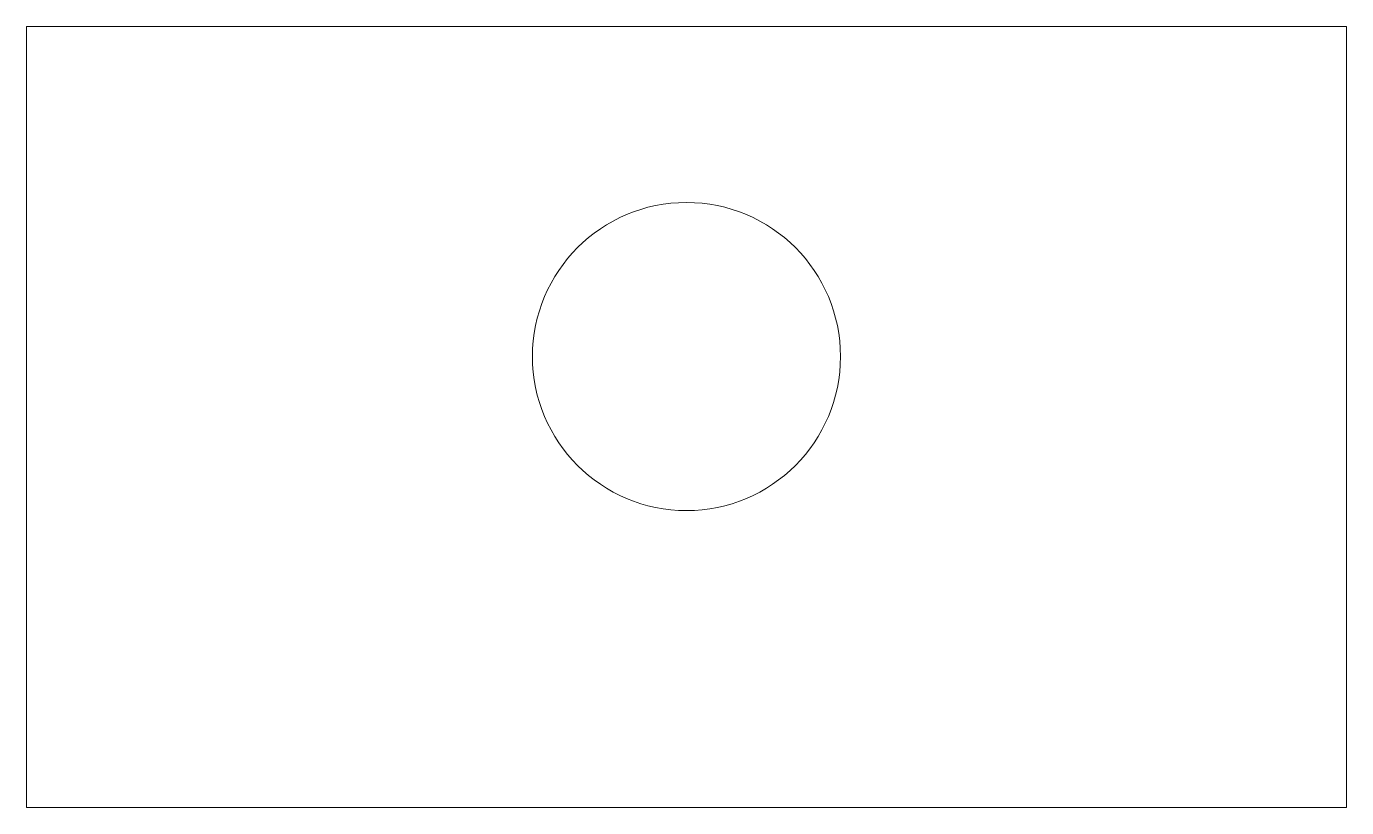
# Model space of a CAD drawing. Header units: millimetres. Extents: x -50 to 130, y -7 to 100.
import ezdxf

# ---------------------------------------------------------------- set-up
doc = ezdxf.new("R2010")
doc.units = ezdxf.units.MM

msp = doc.modelspace()

# ---------------------------------------------------------------- linework, layer by layer
at = {"color": 7, "linetype": 'Continuous', "lineweight": 15}
msp.add_lwpolyline([(-50.29, -6.95), (129.71, -6.95), (129.71, 99.53), (-50.29, 99.53)], close=True, dxfattribs=at)
msp.add_circle((39.71, 54.53), 21, dxfattribs=at)

doc.saveas('drawing.dxf')
